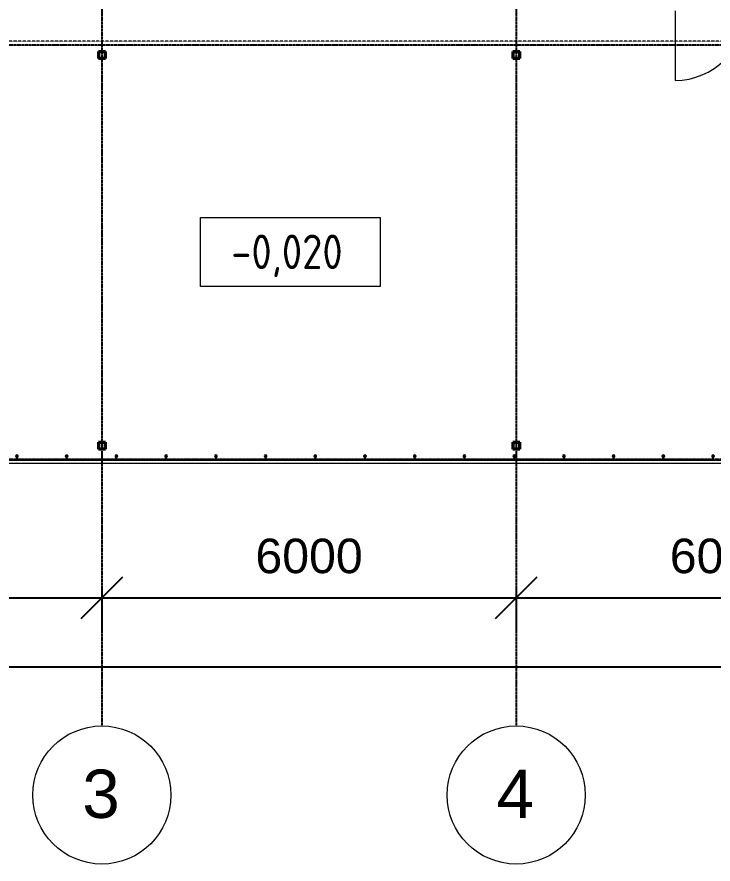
# Model space of a CAD drawing. Header units: millimetres. Extents: x 2140 to 223837, y 2113 to 170313.
# Drawn here: x 20932 to 31012, y 23000 to 35268 of the extents above; entities that cross this region are included whole.
import ezdxf

# ---------------------------------------------------------------- set-up
doc = ezdxf.new("R2010")
doc.units = ezdxf.units.MM
doc.linetypes.add('ADSK_Штриховая_ш3 п1_5', pattern=[4.5, 3, -1.5])
doc.linetypes.add('Линия сетки', pattern=[22.225, 12.7, -3.175, 3.175, -3.175])
for name, color, linetype, lineweight in [('A-ANNO-NOTE', 7, 'Continuous', 20), ('A-DOOR', 7, 'Continuous', 18), ('S-COLS', 7, 'Continuous', 18), ('S-GRID-IDEN', 7, 'Continuous', 20), ('Балясины', 7, 'Continuous', 18), ('Верхние поручни', 7, 'Continuous', 18), ('Несущие колонны', 7, 'Continuous', 18), ('Ограждение', 7, 'Continuous', 18)]:
    doc.layers.add(name, color=color, linetype=linetype, lineweight=lineweight)
doc.layers.add('Стены', color=7, linetype='Continuous')
doc.styles.add('Arial', font='arial.ttf')
doc.styles.add('Arial_1', font='arial.ttf', dxfattribs={"height": 500})
doc.styles.add('GOST Common', font='', dxfattribs={"width": 0.9, "height": 500})
doc.styles.get('GOST Common').set_extended_font_data('GOST Common')
doc.dimstyles.new('Диагональ_-_2_5_мм_Arial_-_Линия_выноски_-_Текст_сверху', dxfattribs={"dimscale": 304.8, "dimtxt": 510.1297, "dimasz": 1.968504, "dimexe": 1.574803, "dimexo": 0.984252, "dimgap": 1.148294, "dimtad": 1, "dimdec": 3, "dimrnd": 0.001, "dimdsep": 46, "dimtxsty": 'Arial_1', "dimblk1": 'OBLIQUE', "dimblk2": 'OBLIQUE', "dimsah": 1, "dimcen": 0.09, "dimdle": 1.574803, "dimazin": 2, "dimtfac": 1, "dimtdec": 4, "dimtix": 1, "dimtmove": 2, "dimatfit": 3, "dimfxl": 1, "dimtvp": 1, "dimtfill": 1, "dimtolj": 1, "dimtzin": 0, "dimarcsym": 2})
doc.dimstyles.new('Диагональ_-_2_5_мм_Arial_-_Линия_выноски_-_Текст_сверху_2', dxfattribs={"dimscale": 304.8, "dimtxt": 510.1297, "dimasz": 1.968504, "dimexe": 1.574803, "dimexo": 0.984252, "dimgap": 1.148294, "dimtad": 1, "dimdec": 3, "dimrnd": 0.001, "dimdsep": 46, "dimtxsty": 'Arial_1', "dimblk1": 'OBLIQUE', "dimblk2": 'OBLIQUE', "dimsah": 1, "dimcen": 0.09, "dimdle": 1.574803, "dimazin": 2, "dimtfac": 1, "dimtdec": 4, "dimtix": 1, "dimtmove": 0, "dimatfit": 3, "dimfxl": 1, "dimtvp": 1, "dimtfill": 1, "dimtolj": 1, "dimtzin": 0, "dimarcsym": 2})

# ---------------------------------------------------------------- blocks, each defined once
blk = doc.blocks.new('Наружная дверь 1-Навесная - 24698-81 - ДН21-10АЛ ГОСТ 24698-81-555615-В_АР_ПЭ_01 Этаж')
at = {"layer": 'A-DOOR'}
blk.add_line((-495, -50), (-495, -1060), dxfattribs=at)
blk.add_arc((-495, -50), 1010, 270, 360, dxfattribs=at)
blk = doc.blocks.new('Ограждение - D40 доп поручень 700-735061-В_АР_ПЭ_01 Этаж')
at = {"layer": 'Балясины'}
for p, q in [((-27, 7), (-60, 7)), ((-19, 7), (-53, 7)), ((-60, -7), (-27, -7)), ((-53, -7), (-20, -7))]:
    blk.add_line(p, q, dxfattribs=at)
at = {"layer": 'Балясины', "flags": 128}
for points in [[(-60, 7), (-59, 7), (-58, 7), (-57, 7), (-56, 7), (-55, 7), (-54, 7), (-53, 7)], [(0, 7), (0, 7), (0, 7), (0, 7), (0, 7), (-1, 7), (-1, 7), (-1, 7), (-1, 7), (-2, 7), (-2, 7), (-3, 7), (-3, 7), (-4, 7), (-4, 7), (-5, 7), (-5, 7), (-6, 7), (-7, 7), (-7, 7), (-8, 7), (-9, 7), (-10, 7), (-11, 7), (-11, 7), (-12, 7), (-13, 7), (-14, 7), (-15, 7), (-16, 7), (-17, 7), (-18, 7), (-19, 7), (-20, 7), (-21, 7), (-22, 7), (-23, 7), (-24, 7), (-25, 7), (-26, 7), (-27, 7)], [(-53, -7), (-54, -7), (-55, -7), (-57, -7), (-58, -7), (-59, -7), (-60, -7)], [(-27, -7), (-26, -7), (-25, -7), (-23, -7), (-22, -7), (-21, -7), (-20, -7), (-19, -7), (-18, -7), (-17, -7), (-16, -7), (-15, -7), (-14, -7), (-13, -7), (-13, -7), (-12, -7), (-11, -7), (-10, -7), (-9, -7), (-8, -7), (-8, -7), (-7, -7), (-6, -7), (-5, -7), (-5, -7), (-4, -7), (-4, -7), (-3, -7), (-3, -7), (-2, -7), (-2, -7), (-1, -7), (-1, -7), (-1, -7), (-1, -7), (0, -7), (0, -7), (0, -7), (0, -7), (0, -7)]]:
    blk.add_lwpolyline(points, dxfattribs=at)
at = {"layer": 'Балясины'}
for radius, start, end in [(20, 360, 165), (6.67, 90, 135), (6.67, 270, 90), (20, 199.6343, 360)]:
    blk.add_arc((0, 0), radius, start, end, dxfattribs=at)
blk.add_open_spline([(-19, 7), (-19, 7), (-19, 6), (-19, 6), (-19, 6), (-19, 6)], degree=3, knots=[0.5555556, 0.5555556, 0.5555556, 0.5555556, 0.5833333, 0.6527778, 0.6666667, 0.6666667, 0.6666667, 0.6666667], dxfattribs=at)
blk = doc.blocks.new('Ограждение - Ограждение-734942-В_АР_ПЭ_01 Этаж')
at = {"rotation": 90}
for p in [(-47228, -55723), (-46578, -55723), (-45858, -55723), (-45138, -55723), (-44418, -55723), (-43698, -55723), (-42978, -55723), (-42258, -55723), (-41538, -55723), (-40818, -55723), (-40098, -55723), (-39378, -55723), (-38658, -55723), (-37938, -55723), (-37218, -55723), (-36498, -55723), (-35778, -55723), (-35058, -55723), (-34338, -55723), (-33618, -55723), (-32898, -55723), (-32178, -55723), (-31628, -55723)]:
    blk.add_blockref('Ограждение - D40 доп поручень 700-735061-В_АР_ПЭ_01 Этаж', p, dxfattribs=at)
blk = doc.blocks.new('Тип верхнего поручня - Верхний поручень_Внутренний_-735063-В_АР_ПЭ_01 Этаж')
at = {"layer": 'Верхние поручни'}
for p, q in [((-47228, -55783), (-47408, -55783)), ((-47408, -55803), (-47408, -55801)), ((-31628, -55783), (-47228, -55783)), ((-31448, -55783), (-31628, -55783)), ((-31448, -55801), (-31448, -55803)), ((-47408, -55823), (-47228, -55823)), ((-47228, -55823), (-31628, -55823)), ((-31628, -55823), (-31448, -55823))]:
    blk.add_line(p, q, dxfattribs=at)
blk = doc.blocks.new('Тип верхнего поручня - Верхний поручень_Внутренний_-V137-В_АР_ПЭ_01 Этаж')
at = {"layer": 'Ограждение'}
for p, q in [((-47408, -55783), (-47408, -55802)), ((-47408, -55783), (-47228, -55783)), ((-47408, -55803), (-47408, -55823)), ((-47228, -55783), (-31628, -55783)), ((-31628, -55783), (-31448, -55783)), ((-31448, -55783), (-31448, -55802)), ((-31448, -55803), (-31448, -55823)), ((-47408, -55823), (-47228, -55823)), ((-47228, -55823), (-31628, -55823)), ((-31628, -55823), (-31448, -55823))]:
    blk.add_line(p, q, dxfattribs=at)
blk = doc.blocks.new('Гнутый квадратный профиль _ТУ 36-2287-80_-Колонна - гнутый квадрат_ проф_100x4-V148-В_АР_ПЭ_01 Этаж')
at = {"layer": 'Несущие колонны', "lineweight": 40}
for p, q in [((50, 50), (-50, 50)), ((-50, 50), (-50, -50)), ((-46, -46), (-46, 46)), ((-46, 46), (46, 46)), ((46, 46), (46, -46)), ((50, -50), (50, 50)), ((-50, -50), (50, -50)), ((46, -46), (-46, -46))]:
    blk.add_line(p, q, dxfattribs=at)
blk = doc.blocks.new('Гнутый квадратный профиль _ТУ 36-2287-80_-Колонна - гнутый квадрат_ проф_100x4-V149-В_АР_ПЭ_01 Этаж')
at = {"layer": 'S-COLS', "lineweight": 40}
for p, q in [((50, 50), (-50, 50)), ((-50, 50), (-50, -50)), ((-46, -46), (-46, 46)), ((-46, 46), (46, 46)), ((46, 46), (46, -46)), ((50, -50), (50, 50)), ((-50, -50), (50, -50)), ((46, -46), (-46, -46))]:
    blk.add_line(p, q, dxfattribs=at)
blk = doc.blocks.new('Гнутый квадратный профиль _ТУ 36-2287-80_-Колонна - гнутый квадрат_ проф_100x4-V150-В_АР_ПЭ_01 Этаж')
at = {"layer": 'S-COLS', "lineweight": 40}
for p, q in [((50, 50), (-50, 50)), ((-50, 50), (-50, -50)), ((-46, -46), (-46, 46)), ((-46, 46), (46, 46)), ((46, 46), (46, -46)), ((50, -50), (50, 50)), ((-50, -50), (50, -50)), ((46, -46), (-46, -46))]:
    blk.add_line(p, q, dxfattribs=at)
blk = doc.blocks.new('Гнутый квадратный профиль _ТУ 36-2287-80_-Колонна - гнутый квадрат_ проф_100x4-V151-В_АР_ПЭ_01 Этаж')
at = {"layer": 'S-COLS', "lineweight": 40}
for p, q in [((50, 50), (-50, 50)), ((-50, 50), (-50, -50)), ((-46, -46), (-46, 46)), ((-46, 46), (46, 46)), ((46, 46), (46, -46)), ((50, -50), (50, 50)), ((-50, -50), (50, -50)), ((46, -46), (-46, -46))]:
    blk.add_line(p, q, dxfattribs=at)
blk = doc.blocks.new('Ось сетки - Заголовок сетки - Окружность 5 мм-545732-В_АР_ПЭ_01 Этаж')
at = {"layer": 'S-GRID-IDEN'}
blk.add_circle((0, 0), 5, dxfattribs=at)
blk = doc.blocks.new('_Oblique')
at = {"color": 0, "linetype": 'ByBlock', "lineweight": -2}
blk.add_line((-0.5, -0.5), (0.5, 0.5), dxfattribs=at)
blk = doc.blocks.new('*D351')
at = {"color": 0, "lineweight": -2, "transparency": 16777216}
for p, q in [((13522, 23869), (13522, 23264)), ((110022, 23869), (110022, 23264)), ((13042, 23744), (62355, 23744)), ((110502, 23744), (64935, 23744))]:
    blk.add_line(p, q, dxfattribs=at)
at = {"layer": 'Defpoints', "color": 0, "transparency": 16777216}
for p in [(13522, 24169), (110022, 24169), (110022, 23744)]:
    blk.add_point(p, dxfattribs=at)
at = {"color": 0, "lineweight": -2, "transparency": 16777216, "xscale": 599.9999999999999, "yscale": 599.9999999999999, "zscale": 599.9999999999999, "rotation": 180}
blk.add_blockref('_Oblique', (13522, 23744), dxfattribs=at)
at = {"color": 0, "lineweight": -2, "transparency": 16777216, "xscale": 599.9999999999999, "yscale": 599.9999999999999, "zscale": 599.9999999999999}
blk.add_blockref('_Oblique', (110022, 23744), dxfattribs=at)
at = {"color": 0, "transparency": 16777216, "insert": (62888, 24369), "char_height": 500, "width": 1513.69, "attachment_point": 1, "line_spacing_factor": 0.941778, "style": 'Arial_1', "bg_fill": 3, "box_fill_scale": 1.1, "bg_fill_color": 256, "bg_fill_true_color": 13158600, "bg_fill_transparency": 0}
blk.add_mtext('\\A1;96500', dxfattribs=at)
blk = doc.blocks.new('*D353')
at = {"color": 0, "lineweight": -2, "transparency": 16777216}
for p, q in [((15522, 24865), (15522, 24261)), ((20022, 24865), (20022, 24261)), ((15042, 24741), (20502, 24741))]:
    blk.add_line(p, q, dxfattribs=at)
at = {"layer": 'Defpoints', "color": 0, "transparency": 16777216}
for p in [(15522, 25165), (20022, 25165), (20022, 24741)]:
    blk.add_point(p, dxfattribs=at)
at = {"color": 0, "lineweight": -2, "transparency": 16777216, "xscale": 599.9999999999999, "yscale": 599.9999999999999, "zscale": 599.9999999999999, "rotation": 180}
blk.add_blockref('_Oblique', (15522, 24741), dxfattribs=at)
at = {"color": 0, "lineweight": -2, "transparency": 16777216, "xscale": 599.9999999999999, "yscale": 599.9999999999999, "zscale": 599.9999999999999}
blk.add_blockref('_Oblique', (20022, 24741), dxfattribs=at)
at = {"color": 0, "transparency": 16777216, "insert": (17772, 25346), "char_height": 500, "width": 1513.69, "attachment_point": 5, "style": 'Arial_1', "bg_fill": 3, "box_fill_scale": 1.1, "bg_fill_color": 256, "bg_fill_true_color": 13158600, "bg_fill_transparency": 0}
blk.add_mtext('\\A1;4500', dxfattribs=at)
blk = doc.blocks.new('*D354')
at = {"color": 0, "lineweight": -2, "transparency": 16777216}
for p, q in [((20022, 24865), (20022, 24261)), ((26022, 24865), (26022, 24261)), ((19542, 24741), (26502, 24741))]:
    blk.add_line(p, q, dxfattribs=at)
at = {"layer": 'Defpoints', "color": 0, "transparency": 16777216}
for p in [(20022, 25165), (26022, 25165), (26022, 24741)]:
    blk.add_point(p, dxfattribs=at)
at = {"color": 0, "lineweight": -2, "transparency": 16777216, "xscale": 599.9999999999999, "yscale": 599.9999999999999, "zscale": 599.9999999999999, "rotation": 180}
blk.add_blockref('_Oblique', (20022, 24741), dxfattribs=at)
at = {"color": 0, "lineweight": -2, "transparency": 16777216, "xscale": 599.9999999999999, "yscale": 599.9999999999999, "zscale": 599.9999999999999}
blk.add_blockref('_Oblique', (26022, 24741), dxfattribs=at)
at = {"color": 0, "transparency": 16777216, "insert": (23022, 25346), "char_height": 500, "width": 2307.36, "attachment_point": 5, "style": 'Arial_1', "bg_fill": 3, "box_fill_scale": 1.1, "bg_fill_color": 256, "bg_fill_true_color": 13158600, "bg_fill_transparency": 0}
blk.add_mtext('\\A1;6000', dxfattribs=at)
blk = doc.blocks.new('*D355')
at = {"color": 0, "lineweight": -2, "transparency": 16777216}
for p, q in [((26022, 24865), (26022, 24261)), ((32022, 24865), (32022, 24261)), ((25542, 24741), (32502, 24741))]:
    blk.add_line(p, q, dxfattribs=at)
at = {"layer": 'Defpoints', "color": 0, "transparency": 16777216}
for p in [(26022, 25165), (32022, 25165), (32022, 24741)]:
    blk.add_point(p, dxfattribs=at)
at = {"color": 0, "lineweight": -2, "transparency": 16777216, "xscale": 599.9999999999999, "yscale": 599.9999999999999, "zscale": 599.9999999999999, "rotation": 180}
blk.add_blockref('_Oblique', (26022, 24741), dxfattribs=at)
at = {"color": 0, "lineweight": -2, "transparency": 16777216, "xscale": 599.9999999999999, "yscale": 599.9999999999999, "zscale": 599.9999999999999}
blk.add_blockref('_Oblique', (32022, 24741), dxfattribs=at)
at = {"color": 0, "transparency": 16777216, "insert": (29022, 25346), "char_height": 500, "width": 1845.88, "attachment_point": 5, "style": 'Arial_1', "bg_fill": 3, "box_fill_scale": 1.1, "bg_fill_color": 256, "bg_fill_true_color": 13158600, "bg_fill_transparency": 0}
blk.add_mtext('\\A1;6000', dxfattribs=at)
blk = doc.blocks.new('Высотные отметки - Рамка-5093-В_АР_ПЭ_01 Этаж')
at = {"layer": 'A-ANNO-NOTE'}
for p, q in [((-6.5, 0), (-6.5, 5)), ((-6.5, 5), (6.5, 5)), ((6.5, 5), (6.5, 0)), ((6.5, 0), (-6.5, 0))]:
    blk.add_line(p, q, dxfattribs=at)
blk = doc.blocks.new('Помещение')
at = {"color": 9, "linetype": 'Линия сетки', "true_color": 0xc7c8ca}
for p, q in [((20021.9036, 162172.4828), (20021.9036, 22887.2413)), ((26021.9036, 162172.4828), (26021.9036, 22887.2413)), ((113992.9741, 32744.9347), (7061.0864, 32744.9347)), ((113992.9741, 26744.9347), (7061.0864, 26744.9347))]:
    blk.add_line(p, q, dxfattribs=at)
at = {"color": 7, "linetype": 'ADSK_Штриховая_ш3 п1_5', "lineweight": 18}
blk.add_line((31950.4036, 32804.9347), (14261.9036, 32804.9347), dxfattribs=at)
for p, q in [((18798.2777, 26744.9347), (19505.5296, 26744.9347)), ((19518.2777, 26744.9347), (20225.5296, 26744.9347)), ((20238.2777, 26744.9347), (20945.5296, 26744.9347)), ((20958.2777, 26744.9347), (21665.5296, 26744.9347)), ((21678.2777, 26744.9347), (22385.5296, 26744.9347)), ((22398.2777, 26744.9347), (23105.5296, 26744.9347)), ((23118.2777, 26744.9347), (23825.5296, 26744.9347)), ((23838.2777, 26744.9347), (24545.5296, 26744.9347)), ((24558.2777, 26744.9347), (25265.5296, 26744.9347)), ((25278.2777, 26744.9347), (25985.5296, 26744.9347)), ((25998.2777, 26744.9347), (26705.5296, 26744.9347)), ((26718.2777, 26744.9347), (27425.5296, 26744.9347)), ((27438.2777, 26744.9347), (28145.5296, 26744.9347)), ((28158.2777, 26744.9347), (28865.5296, 26744.9347))]:
    blk.add_line(p, q)
for name, p in [('Наружная дверь 1-Навесная - 24698-81 - ДН21-10АЛ ГОСТ 24698-81-555615-В_АР_ПЭ_01 Этаж', (28816.9036, 33294.9347)), ('Гнутый квадратный профиль _ТУ 36-2287-80_-Колонна - гнутый квадрат_ проф_100x4-V149-В_АР_ПЭ_01 Этаж', (20021.9036, 32604.9347)), ('Гнутый квадратный профиль _ТУ 36-2287-80_-Колонна - гнутый квадрат_ проф_100x4-V151-В_АР_ПЭ_01 Этаж', (26021.9036, 32604.9347)), ('Гнутый квадратный профиль _ТУ 36-2287-80_-Колонна - гнутый квадрат_ проф_100x4-V148-В_АР_ПЭ_01 Этаж', (20021.9036, 26944.9347)), ('Гнутый квадратный профиль _ТУ 36-2287-80_-Колонна - гнутый квадрат_ проф_100x4-V150-В_АР_ПЭ_01 Этаж', (26021.9036, 26944.9347)), ('Ограждение - Ограждение-734942-В_АР_ПЭ_01 Этаж', (61770, 82517.7536)), ('Тип верхнего поручня - Верхний поручень_Внутренний_-735063-В_АР_ПЭ_01 Этаж', (61770, 82517.7536)), ('Тип верхнего поручня - Верхний поручень_Внутренний_-V137-В_АР_ПЭ_01 Этаж', (61770, 82517.7536))]:
    blk.add_blockref(name, p)
at = {"lineweight": 20, "xscale": 199.9999999999999, "yscale": 199.9999999999999, "zscale": 199.9999999999999}
blk.add_blockref('Высотные отметки - Рамка-5093-В_АР_ПЭ_01 Этаж', (22751.7905, 29250.2087), dxfattribs=at)
at = {"lineweight": 20, "xscale": 199.9999999999999, "yscale": 199.9999999999999, "zscale": 199.9999999999999, "rotation": 180}
for p in [(20021.9036, 21887.2413), (26021.9036, 21887.2413)]:
    blk.add_blockref('Ось сетки - Заголовок сетки - Окружность 5 мм-545732-В_АР_ПЭ_01 Этаж', p, dxfattribs=at)
at = {"lineweight": 20, "insert": (21894.4383, 30003.6229), "char_height": 500, "width": 2057.645137, "attachment_point": 1, "line_spacing_factor": 1.022761, "style": 'GOST Common'}
blk.add_mtext('-0,020', dxfattribs=at)
at = {"char_height": 700, "width": 673.4175, "attachment_point": 1, "style": 'Arial'}
for s, insert in [('\\fArial|b0|i0|c204|p34|;3', (19737.1478, 22255.0462)), ('\\fArial|b0|i0|c204|p34|;4', (25737.1478, 22255.0462))]:
    blk.add_mtext(s, dxfattribs=dict(at, insert=insert))
dim = blk.add_linear_dim(base=(110021.9036, 23744.3367), p1=(13521.9036, 24168.6007), p2=(110021.9036, 24168.6007), dimstyle='Диагональ_-_2_5_мм_Arial_-_Линия_выноски_-_Текст_сверху', override={"dimpost": '<>', "dimfxl": 96500})
dim.commit()
dim.dimension.update_dxf_attribs({"geometry": '*D351', "text_midpoint": (63645.0695, 24036.0904), "dimtype": 128})
dim = blk.add_linear_dim(base=(20021.9036, 24740.754), p1=(15521.9036, 25165.018), p2=(20021.9036, 25165.018), dimstyle='Диагональ_-_2_5_мм_Arial_-_Линия_выноски_-_Текст_сверху_2', override={"dimpost": '<>', "dimfxl": 4500})
dim.commit()
dim.dimension.update_dxf_attribs({"geometry": '*D353', "text_midpoint": (17771.9036, 25346.0405)})
dim = blk.add_linear_dim(base=(26021.9036, 24740.754), p1=(20021.9036, 25165.018), p2=(26021.9036, 25165.018), dimstyle='Диагональ_-_2_5_мм_Arial_-_Линия_выноски_-_Текст_сверху_2', override={"dimpost": '<>', "dimfxl": 6000})
dim.commit()
dim.dimension.update_dxf_attribs({"geometry": '*D354', "text_midpoint": (23021.9036, 25346.0405)})
dim = blk.add_linear_dim(base=(32021.9036, 24740.754), p1=(26021.9036, 25165.018), p2=(32021.9036, 25165.018), dimstyle='Диагональ_-_2_5_мм_Arial_-_Линия_выноски_-_Текст_сверху_2', override={"dimpost": '<>', "dimfxl": 6000})
dim.commit()
dim.dimension.update_dxf_attribs({"geometry": '*D355', "text_midpoint": (29021.9036, 25346.0405)})

msp = doc.modelspace()

# ---------------------------------------------------------------- block references
at = {"layer": 'Стены'}
msp.add_blockref('Помещение', (2139.8, 2112.9), dxfattribs=at)

doc.saveas('drawing.dxf')
